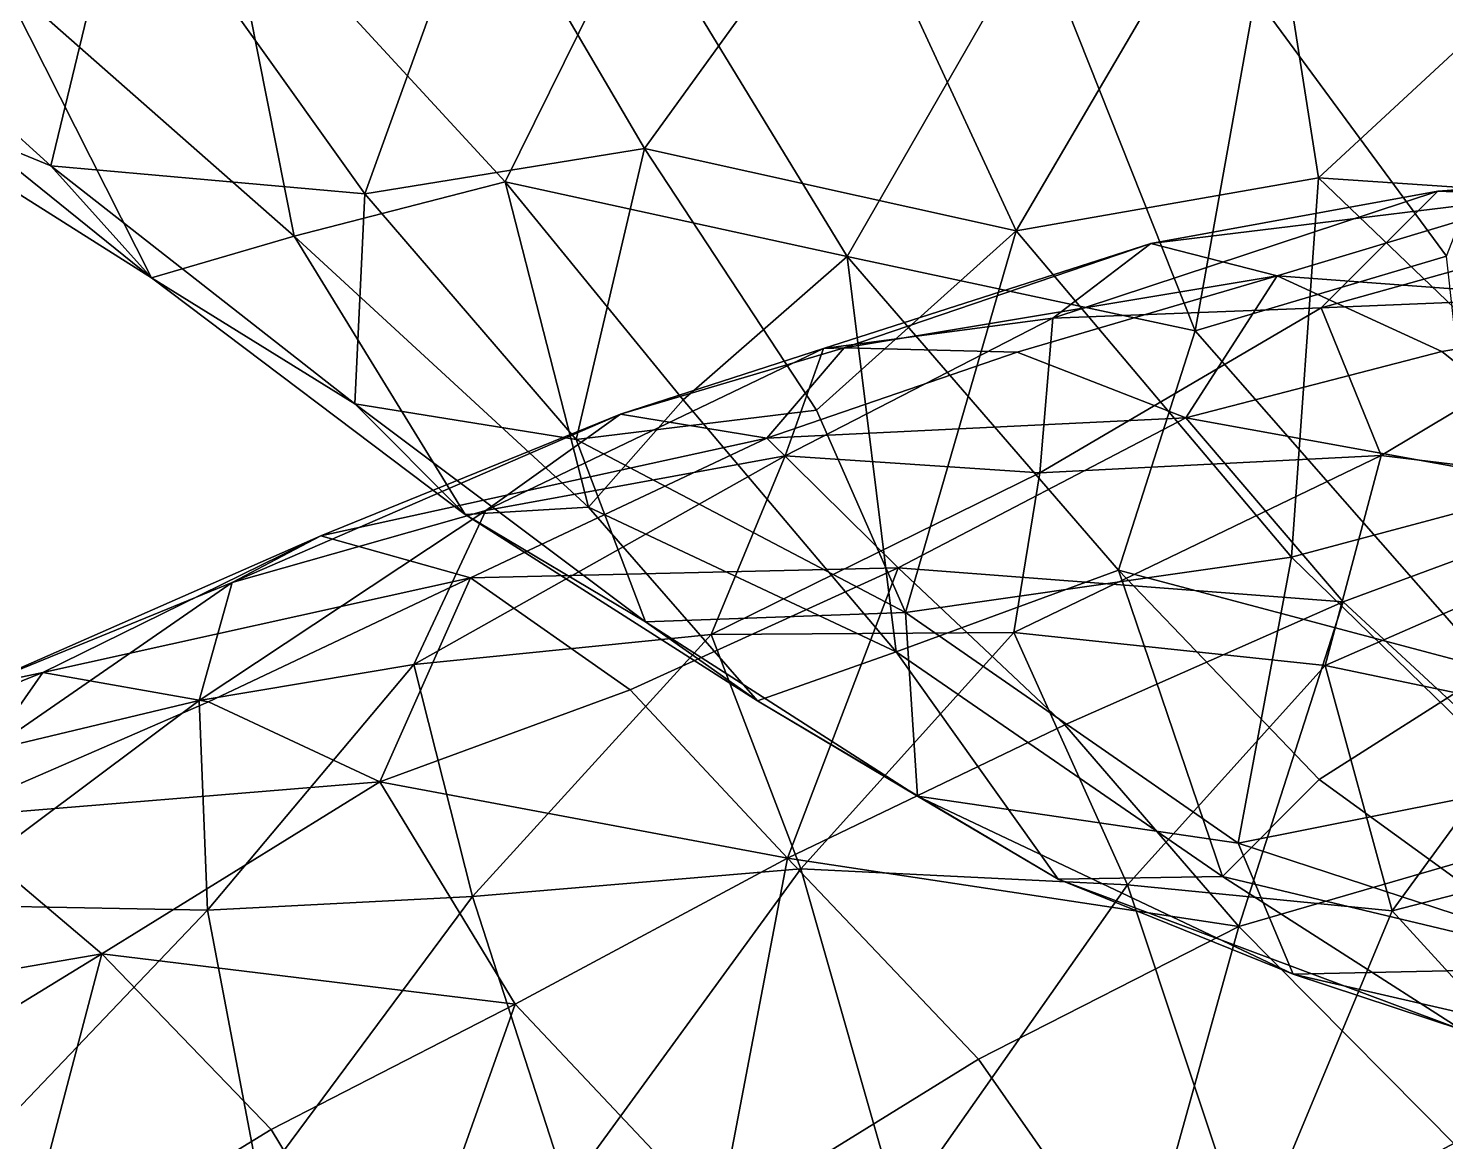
# Model space of a CAD drawing. Extents: x 373697 to 374058, y 6959904 to 6960301.
# Drawn here: x 373775.49 to 373794.1, y 6959926.58 to 6959941.2 of the extents above; entities that cross this region are included whole.
import ezdxf

# ---------------------------------------------------------------- set-up
doc = ezdxf.new("R2010")
doc.units = 0
doc.layers.add('Bht_Fk', color=7, linetype='CONTINUOUS')

msp = doc.modelspace()

# ---------------------------------------------------------------- linework, layer by layer
at = {"layer": 'Bht_Fk'}
for points in [[(373786.247, 6959943.315, 188.968), (373791.674, 6959944.033, 191.189), (373788.46, 6959938.542, 189.759)], [(373791.674, 6959944.033, 191.189), (373792.426, 6959939.239, 191.74), (373788.46, 6959938.542, 189.759)], [(373791.674, 6959944.033, 191.189), (373796.292, 6959942.817, 193.299), (373792.426, 6959939.239, 191.74)], [(373772.26, 6959942.596, 181.564), (373776.762, 6959943.438, 184.444), (373775.786, 6959939.395, 182.269)], [(373775.786, 6959939.395, 182.269), (373776.762, 6959943.438, 184.444), (373779.906, 6959939.026, 185.22)], [(373776.762, 6959943.438, 184.444), (373781.439, 6959943.273, 186.769), (373779.906, 6959939.026, 185.22)], [(373781.439, 6959943.273, 186.769), (373783.579, 6959939.622, 187.463), (373779.906, 6959939.026, 185.22)], [(373786.247, 6959943.315, 188.968), (373783.579, 6959939.622, 187.463), (373781.439, 6959943.273, 186.769)], [(373783.579, 6959939.622, 187.463), (373786.247, 6959943.315, 188.968), (373788.46, 6959938.542, 189.759)], [(373778.041, 6959943.215, 178.694), (373775.101, 6959941.886, 178.565), (373778.978, 6959938.47, 179.995)], [(373778.978, 6959938.47, 179.995), (373781.752, 6959939.185, 179.815), (373778.041, 6959943.215, 178.694)], [(373781.752, 6959939.185, 179.815), (373783.49, 6959942.711, 179.719), (373778.041, 6959943.215, 178.694)], [(373786.24, 6959938.202, 180.356), (373783.49, 6959942.711, 179.719), (373781.752, 6959939.185, 179.815)], [(373786.24, 6959938.202, 180.356), (373788.713, 6959942.505, 180.62), (373783.49, 6959942.711, 179.719)], [(373796.292, 6959942.817, 193.299), (373798.456, 6959938.828, 194.43), (373792.426, 6959939.239, 191.74)], [(373772.26, 6959942.596, 181.564), (373775.786, 6959939.395, 182.269), (373772.911, 6959940.576, 179.981)], [(373786.24, 6959938.202, 180.356), (373790.807, 6959937.228, 180.956), (373788.713, 6959942.505, 180.62)], [(373790.807, 6959937.228, 180.956), (373791.595, 6959941.625, 180.933), (373788.713, 6959942.505, 180.62)], [(373791.595, 6959941.625, 180.933), (373794.107, 6959938.207, 181.166), (373795.816, 6959942.597, 181.22)], [(373773.855, 6959940.547, 179.323), (373777.107, 6959937.922, 181.09), (373775.101, 6959941.886, 178.565)], [(373777.107, 6959937.922, 181.09), (373778.978, 6959938.47, 179.995), (373775.101, 6959941.886, 178.565)], [(373790.807, 6959937.228, 180.956), (373794.107, 6959938.207, 181.166), (373791.595, 6959941.625, 180.933)], [(373777.107, 6959937.922, 181.09), (373773.855, 6959940.547, 179.323), (373772.911, 6959940.576, 179.981)], [(373772.911, 6959940.576, 179.981), (373775.786, 6959939.395, 182.269), (373777.107, 6959937.922, 181.09)], [(373783.579, 6959939.622, 187.463), (373782.682, 6959935.799, 185.737), (373779.906, 6959939.026, 185.22)], [(373782.682, 6959935.799, 185.737), (373783.579, 6959939.622, 187.463), (373785.839, 6959936.186, 187.922)], [(373785.839, 6959936.186, 187.922), (373783.579, 6959939.622, 187.463), (373788.46, 6959938.542, 189.759)], [(373779.775, 6959936.269, 183.525), (373775.786, 6959939.395, 182.269), (373779.906, 6959939.026, 185.22)], [(373775.786, 6959939.395, 182.269), (373779.775, 6959936.269, 183.525), (373777.107, 6959937.922, 181.09)], [(373799.776, 6959939.483, 133.492), (373793.994, 6959939.064, 131.793), (373795.392, 6959939.003, 130.397)], [(373799.776, 6959939.483, 133.492), (373798.112, 6959939.105, 134.715), (373793.994, 6959939.064, 131.793)], [(373782.842, 6959934.911, 181.4), (373781.752, 6959939.185, 179.815), (373778.978, 6959938.47, 179.995)], [(373782.842, 6959934.911, 181.4), (373784.085, 6959936.32, 180.631), (373781.752, 6959939.185, 179.815)], [(373784.085, 6959936.32, 180.631), (373786.24, 6959938.202, 180.356), (373781.752, 6959939.185, 179.815)], [(373792.074, 6959934.256, 190.629), (373788.46, 6959938.542, 189.759), (373792.426, 6959939.239, 191.74)], [(373792.426, 6959939.239, 191.74), (373796.416, 6959935.416, 193.007), (373792.074, 6959934.256, 190.629)], [(373798.456, 6959938.828, 194.43), (373796.416, 6959935.416, 193.007), (373792.426, 6959939.239, 191.74)], [(373782.682, 6959935.799, 185.737), (373779.775, 6959936.269, 183.525), (373779.906, 6959939.026, 185.22)], [(373792.464, 6959937.529, 133.126), (373788.94, 6959937.394, 130.407), (373793.994, 6959939.064, 131.793)], [(373793.994, 6959939.064, 131.793), (373788.94, 6959937.394, 130.407), (373790.227, 6959938.373, 129.028)], [(373793.994, 6959939.064, 131.793), (373790.227, 6959938.373, 129.028), (373795.392, 6959939.003, 130.397)], [(373795.392, 6959939.003, 130.397), (373790.227, 6959938.373, 129.028), (373791.887, 6959937.952, 127.759)], [(373795.392, 6959939.003, 130.397), (373791.887, 6959937.952, 127.759), (373797.506, 6959937.536, 129.308)], [(373798.112, 6959939.105, 134.715), (373796.79, 6959937.711, 135.711), (373792.464, 6959937.529, 133.126)], [(373793.994, 6959939.064, 131.793), (373798.112, 6959939.105, 134.715), (373792.464, 6959937.529, 133.126)], [(373781.224, 6959934.814, 182.365), (373778.978, 6959938.47, 179.995), (373777.107, 6959937.922, 181.09)], [(373781.224, 6959934.814, 182.365), (373782.842, 6959934.911, 181.4), (373778.978, 6959938.47, 179.995)], [(373787.007, 6959933.53, 187.529), (373785.839, 6959936.186, 187.922), (373788.46, 6959938.542, 189.759)], [(373792.074, 6959934.256, 190.629), (373787.007, 6959933.53, 187.529), (373788.46, 6959938.542, 189.759)], [(373790.227, 6959938.373, 129.028), (373788.94, 6959937.394, 130.407), (373785.927, 6959936.994, 127.765)], [(373786.201, 6959937.004, 126.09), (373790.227, 6959938.373, 129.028), (373785.927, 6959936.994, 127.765)], [(373791.887, 6959937.952, 127.759), (373790.227, 6959938.373, 129.028), (373786.201, 6959937.004, 126.09)], [(373786.883, 6959933.013, 181.944), (373786.24, 6959938.202, 180.356), (373784.085, 6959936.32, 180.631)], [(373786.883, 6959933.013, 181.944), (373789.8, 6959934.083, 181.529), (373786.24, 6959938.202, 180.356)], [(373789.8, 6959934.083, 181.529), (373790.807, 6959937.228, 180.956), (373786.24, 6959938.202, 180.356)], [(373794.107, 6959938.207, 181.166), (373790.807, 6959937.228, 180.956), (373794.709, 6959932.78, 182.355)], [(373779.775, 6959936.269, 183.525), (373781.224, 6959934.814, 182.365), (373777.107, 6959937.922, 181.09)], [(373791.887, 6959937.952, 127.759), (373786.201, 6959937.004, 126.09), (373788.47, 6959936.948, 125.798)], [(373791.887, 6959937.952, 127.759), (373788.47, 6959936.948, 125.798), (373790.684, 6959936.086, 125.536)], [(373794.048, 6959936.958, 127.366), (373791.887, 6959937.952, 127.759), (373790.684, 6959936.086, 125.536)], [(373794.048, 6959936.958, 127.366), (373797.506, 6959937.536, 129.308), (373791.887, 6959937.952, 127.759)], [(373792.464, 6959937.529, 133.126), (373796.79, 6959937.711, 135.711), (373793.249, 6959935.589, 135.095)], [(373793.249, 6959935.589, 135.095), (373796.79, 6959937.711, 135.711), (373797.61, 6959935.063, 137.855)], [(373788.77, 6959935.362, 132.24), (373792.464, 6959937.529, 133.126), (373793.249, 6959935.589, 135.095)], [(373788.77, 6959935.362, 132.24), (373788.94, 6959937.394, 130.407), (373792.464, 6959937.529, 133.126)], [(373796.452, 6959935.038, 127.108), (373797.506, 6959937.536, 129.308), (373794.048, 6959936.958, 127.366)], [(373785.428, 6959935.588, 129.365), (373785.927, 6959936.994, 127.765), (373788.94, 6959937.394, 130.407)], [(373788.94, 6959937.394, 130.407), (373788.77, 6959935.362, 132.24), (373785.428, 6959935.588, 129.365)], [(373790.807, 6959937.228, 180.956), (373789.8, 6959934.083, 181.529), (373794.709, 6959932.78, 182.355)], [(373785.927, 6959936.994, 127.765), (373785.428, 6959935.588, 129.365), (373781.497, 6959934.87, 126.37)], [(373783.263, 6959936.132, 125.324), (373785.927, 6959936.994, 127.765), (373781.497, 6959934.87, 126.37)], [(373786.201, 6959937.004, 126.09), (373785.927, 6959936.994, 127.765), (373783.263, 6959936.132, 125.324)], [(373785.183, 6959935.818, 123.977), (373786.201, 6959937.004, 126.09), (373783.263, 6959936.132, 125.324)], [(373788.47, 6959936.948, 125.798), (373786.201, 6959937.004, 126.09), (373785.183, 6959935.818, 123.977)], [(373790.684, 6959936.086, 125.536), (373788.47, 6959936.948, 125.798), (373785.183, 6959935.818, 123.977)], [(373796.452, 6959935.038, 127.108), (373794.048, 6959936.958, 127.366), (373790.684, 6959936.086, 125.536)], [(373779.775, 6959936.269, 183.525), (373782.682, 6959935.799, 185.737), (373783.594, 6959933.408, 184.528)], [(373781.224, 6959934.814, 182.365), (373779.775, 6959936.269, 183.525), (373783.594, 6959933.408, 184.528)], [(373782.682, 6959935.799, 185.737), (373785.839, 6959936.186, 187.922), (373787.007, 6959933.53, 187.529)], [(373786.883, 6959933.013, 181.944), (373784.085, 6959936.32, 180.631), (373782.842, 6959934.911, 181.4)], [(373783.263, 6959936.132, 125.324), (373778.165, 6959933.921, 123.772), (373779.332, 6959934.534, 122.498)], [(373781.497, 6959934.87, 126.37), (373778.165, 6959933.921, 123.772), (373783.263, 6959936.132, 125.324)], [(373785.183, 6959935.818, 123.977), (373783.263, 6959936.132, 125.324), (373779.332, 6959934.534, 122.498)], [(373786.908, 6959934.117, 122.898), (373790.684, 6959936.086, 125.536), (373785.183, 6959935.818, 123.977)], [(373792.753, 6959933.668, 124.776), (373790.684, 6959936.086, 125.536), (373786.908, 6959934.117, 122.898)], [(373792.753, 6959933.668, 124.776), (373796.452, 6959935.038, 127.108), (373790.684, 6959936.086, 125.536)], [(373781.295, 6959933.984, 121.395), (373785.183, 6959935.818, 123.977), (373779.332, 6959934.534, 122.498)], [(373786.908, 6959934.117, 122.898), (373785.183, 6959935.818, 123.977), (373781.295, 6959933.984, 121.395)], [(373783.594, 6959933.408, 184.528), (373782.682, 6959935.799, 185.737), (373787.007, 6959933.53, 187.529)], [(373785.428, 6959935.588, 129.365), (373784.454, 6959933.242, 130.337), (373780.552, 6959932.846, 127.442)], [(373781.497, 6959934.87, 126.37), (373785.428, 6959935.588, 129.365), (373780.552, 6959932.846, 127.442)], [(373785.428, 6959935.588, 129.365), (373788.77, 6959935.362, 132.24), (373784.454, 6959933.242, 130.337)], [(373793.249, 6959935.589, 135.095), (373792.514, 6959932.831, 135.954), (373788.426, 6959933.268, 133.173)], [(373788.426, 6959933.268, 133.173), (373788.77, 6959935.362, 132.24), (373793.249, 6959935.589, 135.095)], [(373792.514, 6959932.831, 135.954), (373793.249, 6959935.589, 135.095), (373797.61, 6959935.063, 137.855)], [(373788.77, 6959935.362, 132.24), (373788.426, 6959933.268, 133.173), (373784.454, 6959933.242, 130.337)], [(373792.074, 6959934.256, 190.629), (373796.416, 6959935.416, 193.007), (373795.156, 6959931.251, 190.934)], [(373797.61, 6959935.063, 137.855), (373795.318, 6959932.247, 137.778), (373792.514, 6959932.831, 135.954)], [(373781.497, 6959934.87, 126.37), (373780.552, 6959932.846, 127.442), (373777.732, 6959932.374, 125.295)], [(373781.497, 6959934.87, 126.37), (373777.732, 6959932.374, 125.295), (373778.165, 6959933.921, 123.772)], [(373785.062, 6959932.368, 182.947), (373782.842, 6959934.911, 181.4), (373781.224, 6959934.814, 182.365)], [(373786.883, 6959933.013, 181.944), (373782.842, 6959934.911, 181.4), (373785.062, 6959932.368, 182.947)], [(373796.452, 6959935.038, 127.108), (373792.753, 6959933.668, 124.776), (373795.929, 6959930.728, 124.927)], [(373783.594, 6959933.408, 184.528), (373785.062, 6959932.368, 182.947), (373781.224, 6959934.814, 182.365)], [(373778.165, 6959933.921, 123.772), (373774.835, 6959932.56, 121.493), (373779.332, 6959934.534, 122.498)], [(373774.835, 6959932.56, 121.493), (373775.681, 6959932.742, 119.802), (373779.332, 6959934.534, 122.498)], [(373775.681, 6959932.742, 119.802), (373781.295, 6959933.984, 121.395), (373779.332, 6959934.534, 122.498)], [(373791.372, 6959930.499, 188.355), (373787.007, 6959933.53, 187.529), (373792.074, 6959934.256, 190.629)], [(373791.372, 6959930.499, 188.355), (373792.074, 6959934.256, 190.629), (373795.156, 6959931.251, 190.934)], [(373777.855, 6959932.354, 119.254), (373781.295, 6959933.984, 121.395), (373775.681, 6959932.742, 119.802)], [(373780.104, 6959931.307, 119.025), (373781.295, 6959933.984, 121.395), (373777.855, 6959932.354, 119.254)], [(373783.393, 6959932.514, 120.756), (373781.295, 6959933.984, 121.395), (373780.104, 6959931.307, 119.025)], [(373783.393, 6959932.514, 120.756), (373786.908, 6959934.117, 122.898), (373781.295, 6959933.984, 121.395)], [(373786.908, 6959934.117, 122.898), (373783.393, 6959932.514, 120.756), (373785.456, 6959930.305, 120.343)], [(373789.099, 6959932.053, 122.531), (373786.908, 6959934.117, 122.898), (373785.456, 6959930.305, 120.343)], [(373791.168, 6959930.064, 183.611), (373789.8, 6959934.083, 181.529), (373786.883, 6959933.013, 181.944)], [(373789.099, 6959932.053, 122.531), (373792.753, 6959933.668, 124.776), (373786.908, 6959934.117, 122.898)], [(373789.8, 6959934.083, 181.529), (373792.437, 6959931.335, 182.741), (373794.709, 6959932.78, 182.355)], [(373792.437, 6959931.335, 182.741), (373789.8, 6959934.083, 181.529), (373791.168, 6959930.064, 183.611)], [(373774.966, 6959931.713, 123.131), (373774.835, 6959932.56, 121.493), (373778.165, 6959933.921, 123.772)], [(373774.966, 6959931.713, 123.131), (373778.165, 6959933.921, 123.772), (373777.732, 6959932.374, 125.295)], [(373792.753, 6959933.668, 124.776), (373789.099, 6959932.053, 122.531), (373791.383, 6959929.407, 122.392)], [(373795.929, 6959930.728, 124.927), (373792.753, 6959933.668, 124.776), (373791.383, 6959929.407, 122.392)], [(373783.594, 6959933.408, 184.528), (373787.007, 6959933.53, 187.529), (373787.164, 6959931.116, 185.523)], [(373783.594, 6959933.408, 184.528), (373787.164, 6959931.116, 185.523), (373785.062, 6959932.368, 182.947)], [(373791.372, 6959930.499, 188.355), (373787.164, 6959931.116, 185.523), (373787.007, 6959933.53, 187.529)], [(373780.552, 6959932.846, 127.442), (373784.454, 6959933.242, 130.337), (373781.321, 6959929.8, 129.585)], [(373784.454, 6959933.242, 130.337), (373785.632, 6959930.165, 132.484), (373781.321, 6959929.8, 129.585)], [(373788.426, 6959933.268, 133.173), (373785.632, 6959930.165, 132.484), (373784.454, 6959933.242, 130.337)], [(373788.426, 6959933.268, 133.173), (373789.92, 6959929.955, 135.302), (373785.632, 6959930.165, 132.484)], [(373789.92, 6959929.955, 135.302), (373788.426, 6959933.268, 133.173), (373792.514, 6959932.831, 135.954)], [(373789.008, 6959930.026, 184.367), (373786.883, 6959933.013, 181.944), (373785.062, 6959932.368, 182.947)], [(373789.008, 6959930.026, 184.367), (373791.168, 6959930.064, 183.611), (373786.883, 6959933.013, 181.944)], [(373780.552, 6959932.846, 127.442), (373777.843, 6959929.621, 127.025), (373777.732, 6959932.374, 125.295)], [(373780.552, 6959932.846, 127.442), (373781.321, 6959929.8, 129.585), (373777.843, 6959929.621, 127.025)], [(373789.92, 6959929.955, 135.302), (373792.514, 6959932.831, 135.954), (373793.394, 6959929.612, 137.44)], [(373793.394, 6959929.612, 137.44), (373792.514, 6959932.831, 135.954), (373795.318, 6959932.247, 137.778)], [(373775.681, 6959932.742, 119.802), (373774.835, 6959932.56, 121.493), (373772.691, 6959931.539, 118.833)], [(373774.344, 6959930.832, 117.449), (373775.681, 6959932.742, 119.802), (373772.691, 6959931.539, 118.833)], [(373777.855, 6959932.354, 119.254), (373775.681, 6959932.742, 119.802), (373774.344, 6959930.832, 117.449)], [(373792.437, 6959931.335, 182.741), (373795.673, 6959928.985, 184.438), (373794.709, 6959932.78, 182.355)], [(373783.393, 6959932.514, 120.756), (373780.104, 6959931.307, 119.025), (373785.456, 6959930.305, 120.343)], [(373777.732, 6959932.374, 125.295), (373777.843, 6959929.621, 127.025), (373774.146, 6959929.69, 123.957)], [(373774.146, 6959929.69, 123.957), (373774.966, 6959931.713, 123.131), (373777.732, 6959932.374, 125.295)], [(373774.344, 6959930.832, 117.449), (373780.104, 6959931.307, 119.025), (373777.855, 6959932.354, 119.254)], [(373785.062, 6959932.368, 182.947), (373787.164, 6959931.116, 185.523), (373789.008, 6959930.026, 184.367)], [(373793.394, 6959929.612, 137.44), (373795.318, 6959932.247, 137.778), (373798.843, 6959931.018, 139.958)], [(373791.383, 6959929.407, 122.392), (373789.099, 6959932.053, 122.531), (373785.456, 6959930.305, 120.343)], [(373792.437, 6959931.335, 182.741), (373791.168, 6959930.064, 183.611), (373795.673, 6959928.985, 184.438)], [(373776.456, 6959929.046, 116.651), (373780.104, 6959931.307, 119.025), (373774.344, 6959930.832, 117.449)], [(373776.456, 6959929.046, 116.651), (373781.88, 6959928.385, 118.169), (373780.104, 6959931.307, 119.025)], [(373780.104, 6959931.307, 119.025), (373781.88, 6959928.385, 118.169), (373785.456, 6959930.305, 120.343)], [(373791.372, 6959930.499, 188.355), (373795.156, 6959931.251, 190.934), (373796.347, 6959928.87, 189.853)], [(373787.164, 6959931.116, 185.523), (373791.372, 6959930.499, 188.355), (373792.096, 6959928.782, 186.851)], [(373792.096, 6959928.782, 186.851), (373789.008, 6959930.026, 184.367), (373787.164, 6959931.116, 185.523)], [(373795.535, 6959927.27, 139.112), (373793.394, 6959929.612, 137.44), (373798.843, 6959931.018, 139.958)], [(373770.656, 6959928.047, 114.828), (373776.456, 6959929.046, 116.651), (373774.344, 6959930.832, 117.449)], [(373795.929, 6959930.728, 124.927), (373791.383, 6959929.407, 122.392), (373794.746, 6959926.008, 122.879)], [(373792.096, 6959928.782, 186.851), (373791.372, 6959930.499, 188.355), (373796.347, 6959928.87, 189.853)], [(373781.88, 6959928.385, 118.169), (373784.551, 6959925.552, 118.194), (373785.456, 6959930.305, 120.343)], [(373784.551, 6959925.552, 118.194), (373787.962, 6959927.663, 120.322), (373785.456, 6959930.305, 120.343)], [(373787.962, 6959927.663, 120.322), (373791.383, 6959929.407, 122.392), (373785.456, 6959930.305, 120.343)], [(373785.632, 6959930.165, 132.484), (373782.565, 6959925.952, 131.563), (373781.321, 6959929.8, 129.585)], [(373785.632, 6959930.165, 132.484), (373786.912, 6959925.67, 134.397), (373782.565, 6959925.952, 131.563)], [(373789.92, 6959929.955, 135.302), (373786.912, 6959925.67, 134.397), (373785.632, 6959930.165, 132.484)], [(373794.311, 6959928.049, 185.83), (373791.168, 6959930.064, 183.611), (373789.008, 6959930.026, 184.367)], [(373795.673, 6959928.985, 184.438), (373791.168, 6959930.064, 183.611), (373794.311, 6959928.049, 185.83)], [(373789.92, 6959929.955, 135.302), (373791.527, 6959925.127, 137.218), (373786.912, 6959925.67, 134.397)], [(373794.311, 6959928.049, 185.83), (373789.008, 6959930.026, 184.367), (373792.096, 6959928.782, 186.851)], [(373791.527, 6959925.127, 137.218), (373789.92, 6959929.955, 135.302), (373793.394, 6959929.612, 137.44)], [(373774.146, 6959929.69, 123.957), (373777.843, 6959929.621, 127.025), (373774.774, 6959926.407, 125.934)], [(373778.523, 6959926.03, 128.788), (373777.843, 6959929.621, 127.025), (373781.321, 6959929.8, 129.585)], [(373782.565, 6959925.952, 131.563), (373778.523, 6959926.03, 128.788), (373781.321, 6959929.8, 129.585)], [(373774.774, 6959926.407, 125.934), (373777.843, 6959929.621, 127.025), (373778.523, 6959926.03, 128.788)], [(373791.527, 6959925.127, 137.218), (373793.394, 6959929.612, 137.44), (373795.535, 6959927.27, 139.112)], [(373790.062, 6959924.662, 120.346), (373791.383, 6959929.407, 122.392), (373787.962, 6959927.663, 120.322)], [(373790.062, 6959924.662, 120.346), (373794.746, 6959926.008, 122.879), (373791.383, 6959929.407, 122.392)], [(373770.656, 6959928.047, 114.828), (373773.039, 6959926.955, 114.635), (373776.456, 6959929.046, 116.651)], [(373773.039, 6959926.955, 114.635), (373775.302, 6959924.675, 114.352), (373776.456, 6959929.046, 116.651)], [(373775.302, 6959924.675, 114.352), (373778.678, 6959926.741, 116.301), (373776.456, 6959929.046, 116.651)], [(373776.456, 6959929.046, 116.651), (373778.678, 6959926.741, 116.301), (373781.88, 6959928.385, 118.169)], [(373797.766, 6959927.477, 188.824), (373792.096, 6959928.782, 186.851), (373796.347, 6959928.87, 189.853)], [(373794.311, 6959928.049, 185.83), (373792.096, 6959928.782, 186.851), (373797.766, 6959927.477, 188.824)], [(373778.678, 6959926.741, 116.301), (373780.328, 6959924.012, 115.982), (373781.88, 6959928.385, 118.169)], [(373784.551, 6959925.552, 118.194), (373781.88, 6959928.385, 118.169), (373780.328, 6959924.012, 115.982)], [(373790.062, 6959924.662, 120.346), (373787.962, 6959927.663, 120.322), (373784.551, 6959925.552, 118.194)], [(373792.425, 6959922.152, 138.071), (373791.527, 6959925.127, 137.218), (373795.535, 6959927.27, 139.112)], [(373795.535, 6959927.27, 139.112), (373797.252, 6959921.647, 140.713), (373792.425, 6959922.152, 138.071)], [(373775.302, 6959924.675, 114.352), (373780.328, 6959924.012, 115.982), (373778.678, 6959926.741, 116.301)]]:
    msp.add_3dface(points, dxfattribs=at)

doc.saveas('drawing.dxf')
